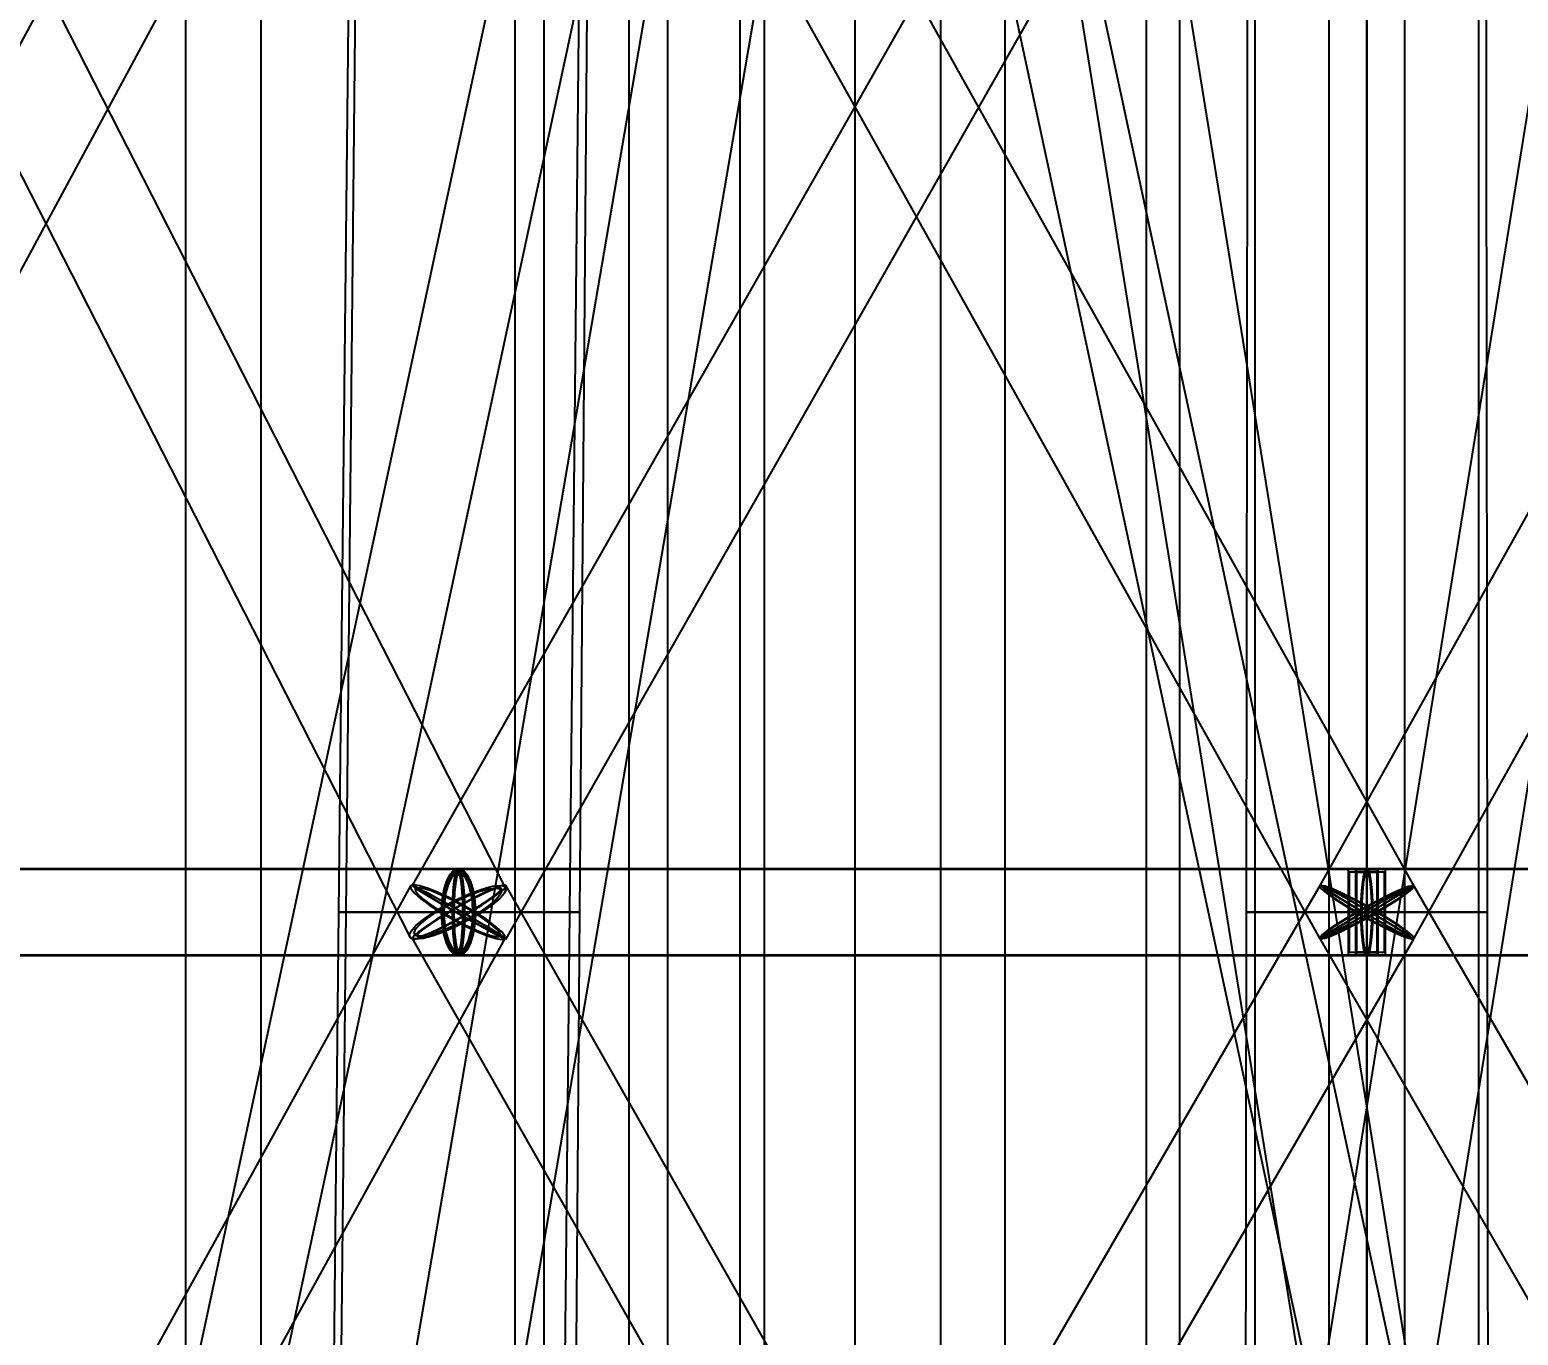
# Model space of a CAD drawing. Header units: millimetres. Extents: x -123812 to 252100, y -3000 to 639000.
# Drawn here: x -6279 to 711, y 300514 to 306643 of the extents above; entities that cross this region are included whole.
import ezdxf

# ---------------------------------------------------------------- set-up
doc = ezdxf.new("R2010")
doc.units = ezdxf.units.MM
for name, color, linetype, lineweight in [('D-BMK-AXIS', 7, 'Continuous', 13), ('D-STR-CORE', 7, 'Continuous', 25), ('D-STR-DIM', 7, 'Continuous', 13), ('D-STR-STRC', 7, 'Continuous', 25)]:
    doc.layers.add(name, color=color, linetype=linetype, lineweight=lineweight)
doc.styles.add('OpenSansCondensed-Light', font='OpenSansCondensed-Light.ttf')
doc.styles.add('TOWER_UNICODE', font='Arial Unicode.ttf')
doc.dimstyles.new('EZDXF', dxfattribs={"dimtxt": 0.25, "dimasz": 0.175, "dimexe": 0.375, "dimexo": 0.125, "dimgap": 0.1, "dimtad": 1, "dimlfac": 100, "dimzin": 12, "dimdsep": 46, "dimtxsty": 'OpenSansCondensed-Light', "dimblk": 'ARCHTICK', "dimcen": 2.5, "dimazin": 3, "dimtfac": 0.5, "dimtmove": 2, "dimatfit": 3})

# ---------------------------------------------------------------- blocks, each defined once
blk = doc.blocks.new('_ARCHTICK')
at = {"color": 0, "linetype": 'BYBLOCK', "const_width": 0.15}
blk.add_lwpolyline([(-0.5, -0.5), (0.5, 0.5)], dxfattribs=at)

msp = doc.modelspace()

# ---------------------------------------------------------------- linework, layer by layer
at = {"layer": 'D-BMK-AXIS'}
msp.add_line((0, -3000), (0, 639000), dxfattribs=at)
at = {"layer": 'D-STR-CORE'}
for points in [[(-4000, 100000), (-4000, 375000), (-3284.1, 375000), (-3284.1, 100000)], [(-4000, 100000), (-4000, 375000), (-3284.1, 375000), (-3284.1, 100000)], [(-3863.7, 100000), (-3863.7, 375000), (-2944.5, 375000), (-2944.5, 100000)], [(-3863.7, 100000), (-3863.7, 375000), (-2944.5, 375000), (-2944.5, 100000)], [(-3464.1, 100000), (-3464.1, 375000), (-2404.2, 375000), (-2404.2, 100000)], [(-3464.1, 100000), (-3464.1, 375000), (-2404.2, 375000), (-2404.2, 100000)], [(-2828.4, 100000), (-2828.4, 375000), (-1700, 375000), (-1700, 100000)], [(-2828.4, 100000), (-2828.4, 375000), (-1700, 375000), (-1700, 100000)], [(-2000, 100000), (-2000, 375000), (-880, 375000), (-880, 100000)], [(-2000, 100000), (-2000, 375000), (-880, 375000), (-880, 100000)], [(-1035.3, 100000), (-1035.3, 375000), (0, 375000), (0, 100000)], [(-1035.3, 100000), (-1035.3, 375000), (0, 375000), (0, 100000)], [(0, 100000), (0, 375000), (1035.3, 375000), (1035.3, 100000)], [(0, 100000), (0, 375000), (1035.3, 375000), (1035.3, 100000)]]:
    msp.add_lwpolyline(points, close=True, dxfattribs=at)
at = {"layer": 'D-STR-STRC'}
for points in [[(-5568.1, 324958), (-198.7, 299958), (-192, 299952.9), (-172.1, 299951.1), (-140.5, 299952.6), (-99.4, 299957.3), (-51.4, 299965), (0, 299975), (51.4, 299986.7), (99.4, 299999.4), (140.5, 300012), (172.1, 300023.9), (192, 300034.1), (198.7, 300042), (-5170.6, 325042)], [(-198.7, 325042), (-5568.1, 300042), (-5561.3, 300034.1), (-5541.5, 300023.9), (-5509.9, 300012), (-5468.7, 299999.4), (-5420.8, 299986.7), (-5369.4, 299975), (-5317.9, 299965), (-5270, 299957.3), (-5228.8, 299952.6), (-5197.2, 299951.1), (-5177.4, 299952.9), (-5170.6, 299958), (198.7, 324958)], [(-250.4, 325042.6), (-4535.1, 300042.6), (-4526.6, 300035.9), (-4501.6, 300026.8), (-4461.8, 300015.8), (-4409.9, 300003.8), (-4349.6, 299991.4), (-4284.8, 299979.7), (-4219.9, 299969.4), (-4159.6, 299961.1), (-4107.7, 299955.5), (-4067.9, 299952.9), (-4042.9, 299953.6), (-4034.4, 299957.4), (250.4, 324957.4)], [(-4291.2, 324959.6), (-250.8, 299959.6), (-242.2, 299957), (-217.2, 299957.3), (-177.3, 299960.5), (-125.4, 299966.4), (-64.9, 299974.6), (0, 299984.5), (64.9, 299995.5), (125.4, 300006.7), (177.3, 300017.6), (217.2, 300027.2), (242.2, 300035), (250.8, 300040.4), (-3789.7, 325040.4)], [(3789.7, 325040.5), (-250.7, 300040.5), (-242.2, 300038.9), (-217.2, 300034.5), (-177.3, 300027.9), (-125.4, 300019.3), (-64.9, 300009.4), (0, 299998.9), (64.9, 299988.4), (125.4, 299978.8), (177.3, 299970.6), (217.2, 299964.3), (242.2, 299960.6), (250.7, 299959.5), (4291.2, 324959.5)], [(-8011.1, 302378.7), (-3967.6, 309878.7), (-3968.9, 309891.2), (-3985.3, 309911.2), (-4015.7, 309937.2), (-4058, 309967.5), (-4109.3, 310000), (-4166.2, 310032.5), (-4224.8, 310062.8), (-4281, 310088.8), (-4331.1, 310108.8), (-4371.6, 310121.3), (-4399.8, 310125.6), (-4413.7, 310121.3), (-8457.3, 302621.3)], [(-8325.6, 309891.2), (-4496.4, 302391.2), (-4489.1, 302378.6), (-4466.7, 302374.3), (-4430.9, 302378.6), (-4384, 302391.2), (-4329.3, 302411.1), (-4270.5, 302437.2), (-4211.5, 302467.5), (-4156.4, 302500), (-4109, 302532.5), (-4072.5, 302562.8), (-4049.3, 302588.9), (-4041.2, 302608.8), (-7870.3, 310108.8)], [(-220.3, 310125.7), (-4482.4, 302625.7), (-4479, 302621.4), (-4460.8, 302608.8), (-4429, 302588.9), (-4385.9, 302562.8), (-4334.4, 302532.5), (-4277.9, 302500), (-4220.3, 302467.5), (-4165.6, 302437.2), (-4117.5, 302411.1), (-4079.2, 302391.2), (-4053.4, 302378.6), (-4041.8, 302374.3), (220.3, 309874.3)], [(-4413.6, 309878.5), (-221.9, 302378.5), (-216.5, 302374.3), (-196.3, 302378.5), (-162.7, 302391.1), (-118.1, 302411.1), (-65.4, 302437.1), (-8.3, 302467.5), (49.4, 302500), (103.8, 302532.5), (151.1, 302562.9), (188, 302588.9), (212.2, 302608.9), (221.9, 302621.5), (-3969.8, 310121.5)], [(3968.7, 310121.6), (-222, 302621.6), (-212.7, 302609), (-188.9, 302589), (-152.3, 302562.9), (-105.2, 302532.6), (-51, 302500), (6.6, 302467.4), (63.9, 302437.1), (116.7, 302411), (161.7, 302391), (195.6, 302378.4), (216.1, 302374.2), (222, 302378.4), (4412.6, 309878.4)], [(-8247.6, 302296.8), (-4268.8, 302296.8), (-4248.7, 302303.7), (-4230, 302324), (-4214, 302356.3), (-4201.6, 302398.4), (-4193.9, 302447.4), (-4191.2, 302500), (-4193.9, 302552.6), (-4201.6, 302601.6), (-4214, 302643.7), (-4230, 302676), (-4248.7, 302696.3), (-4268.8, 302703.2), (-8247.6, 302703.2)], [(-8234.2, 302296.8), (-4262.1, 302296.8), (-4241.9, 302303.7), (-4223, 302324), (-4206.9, 302356.3), (-4194.4, 302398.4), (-4186.6, 302447.4), (-4184, 302500), (-4186.6, 302552.6), (-4194.4, 302601.6), (-4206.9, 302643.7), (-4223, 302676), (-4241.9, 302696.3), (-4262.1, 302703.2), (-8234.2, 302703.2)], [(4262.1, 302703.2), (0, 302703.2), (-7, 302696.3), (-13.5, 302676), (-19.1, 302643.7), (-23.4, 302601.6), (-26.1, 302552.6), (-27, 302500), (-26.1, 302447.4), (-23.4, 302398.4), (-19.1, 302356.3), (-13.5, 302324), (-7, 302303.7), (0, 302296.8), (4262.1, 302296.8)], [(4268.8, 302703.2), (0, 302703.2), (-6.8, 302696.3), (-13.2, 302676), (-18.7, 302643.7), (-22.9, 302601.6), (-25.5, 302552.6), (-26.4, 302500), (-25.5, 302447.4), (-22.9, 302398.4), (-18.7, 302356.3), (-13.2, 302324), (-6.8, 302303.7), (0, 302296.8), (4268.8, 302296.8)], [(-8178.5, 294876.6), (-4046.8, 302376.6), (-4047.9, 302389.4), (-4064.1, 302409.7), (-4094.1, 302436.1), (-4136.1, 302466.9), (-4187.2, 302500), (-4243.8, 302533.1), (-4302.1, 302563.9), (-4358.1, 302590.3), (-4408, 302610.6), (-4448.5, 302623.4), (-4476.7, 302627.7), (-4490.7, 302623.4), (-8622.4, 295123.4)], [(-4128.1, 294872.4), (219.1, 302372.4), (216.1, 302376.8), (198.4, 302389.5), (167.2, 302409.8), (124.6, 302436.2), (73.5, 302467), (17.3, 302500), (-40, 302533), (-94.5, 302563.8), (-142.7, 302590.2), (-181.1, 302610.5), (-207.2, 302623.2), (-219.1, 302627.6), (-4566.3, 295127.6)], [(221.1, 295123.2), (-4041, 302623.2), (-4047.1, 302627.5), (-4067.8, 302623.2), (-4101.9, 302610.4), (-4146.8, 302590.2), (-4199.6, 302563.8), (-4256.6, 302533), (-4314, 302500), (-4367.9, 302467), (-4414.6, 302436.2), (-4450.9, 302409.8), (-4474.3, 302389.6), (-4483.2, 302376.8), (-221.1, 294876.8)], [(4549.5, 295127.2), (219.4, 302627.2), (207.7, 302622.9), (181.8, 302610.2), (143.6, 302589.9), (95.6, 302563.6), (41, 302532.9), (-16.3, 302500), (-72.6, 302467.1), (-123.8, 302436.4), (-166.7, 302410.1), (-198.2, 302389.8), (-216.2, 302377.1), (-219.4, 302372.8), (4110.7, 294872.8)]]:
    msp.add_lwpolyline(points, dxfattribs=at)
for points in [[(-5547.2, 300000), (-5191.6, 300000), (-5191.6, 325000), (-5547.2, 325000)], [(-5547.2, 300000), (-5191.6, 300000), (-5191.6, 325000), (-5547.2, 325000)], [(-177.8, 300000), (177.8, 300000), (177.8, 325000), (-177.8, 325000)], [(-177.8, 300000), (177.8, 300000), (177.8, 325000), (-177.8, 325000)], [(-4828.6, 302500), (-3695.6, 302500), (-3634.1, 310000), (-4747.3, 310000)], [(-4795.1, 302500), (-3742.5, 302500), (-3666.2, 310000), (-4717.3, 310000)], [(-566.5, 302500), (566.5, 302500), (556.6, 310000), (-556.6, 310000)], [(-566.5, 302500), (566.5, 302500), (556.6, 310000), (-556.6, 310000)], [(-526.3, 302500), (526.3, 302500), (525.6, 310000), (-525.6, 310000)], [(-7505.5, 302300), (88.2, 302300), (88.2, 302700), (-7505.5, 302700)], [(-7480.9, 302300), (51.6, 302300), (51.6, 302700), (-7480.9, 302700)], [(-7469.5, 302300), (52.2, 302300), (52.2, 302700), (-7469.5, 302700)], [(-4346.3, 302500), (-4343.7, 302447.4), (-4335.9, 302398.4), (-4323.6, 302356.3), (-4307.5, 302324), (-4288.8, 302303.7), (-4268.8, 302296.8), (-4248.7, 302303.7), (-4230, 302324), (-4214, 302356.3), (-4201.6, 302398.4), (-4193.9, 302447.4), (-4191.2, 302500), (-4193.9, 302552.6), (-4201.6, 302601.6), (-4214, 302643.7), (-4230, 302676), (-4248.7, 302696.3), (-4268.8, 302703.2), (-4288.8, 302696.3), (-4307.5, 302676), (-4323.6, 302643.7), (-4335.9, 302601.6), (-4343.7, 302552.6)], [(-4340.2, 302500), (-4337.6, 302447.4), (-4329.7, 302398.4), (-4317.3, 302356.3), (-4301.2, 302324), (-4282.3, 302303.7), (-4262.1, 302296.8), (-4241.9, 302303.7), (-4223, 302324), (-4206.9, 302356.3), (-4194.4, 302398.4), (-4186.6, 302447.4), (-4184, 302500), (-4186.6, 302552.6), (-4194.4, 302601.6), (-4206.9, 302643.7), (-4223, 302676), (-4241.9, 302696.3), (-4262.1, 302703.2), (-4282.3, 302696.3), (-4301.2, 302676), (-4317.3, 302643.7), (-4329.7, 302601.6), (-4337.6, 302552.6)], [(-4340.2, 302500), (-4337.8, 302451.5), (-4330.6, 302406.4), (-4319.3, 302367.6), (-4304.5, 302337.9), (-4287.3, 302319.2), (-4268.8, 302312.8), (-4250.3, 302319.2), (-4233.1, 302337.9), (-4218.3, 302367.6), (-4206.9, 302406.4), (-4199.8, 302451.5), (-4197.3, 302500), (-4199.8, 302548.5), (-4206.9, 302593.6), (-4218.3, 302632.4), (-4233.1, 302662.1), (-4250.3, 302680.8), (-4268.8, 302687.2), (-4287.3, 302680.8), (-4304.5, 302662.1), (-4319.3, 302632.4), (-4330.6, 302593.6), (-4337.8, 302548.5)], [(-4334.1, 302500), (-4331.6, 302451.5), (-4324.4, 302406.4), (-4313, 302367.6), (-4298.1, 302337.9), (-4280.7, 302319.2), (-4262.1, 302312.8), (-4243.5, 302319.2), (-4226.1, 302337.9), (-4211.2, 302367.6), (-4199.8, 302406.4), (-4192.6, 302451.5), (-4190.1, 302500), (-4192.6, 302548.5), (-4199.8, 302593.6), (-4211.2, 302632.4), (-4226.1, 302662.1), (-4243.5, 302680.8), (-4262.1, 302687.2), (-4280.7, 302680.8), (-4298.1, 302662.1), (-4313, 302632.4), (-4324.4, 302593.6), (-4331.6, 302548.5)], [(-4295.2, 302500), (-4294.3, 302447.4), (-4291.7, 302398.4), (-4287.5, 302356.3), (-4282, 302324), (-4275.6, 302303.7), (-4268.8, 302296.8), (0, 302296.8), (6.8, 302303.7), (13.2, 302324), (18.7, 302356.3), (22.9, 302398.4), (25.5, 302447.4), (26.4, 302500), (25.5, 302552.6), (22.9, 302601.6), (18.7, 302643.7), (13.2, 302676), (6.8, 302696.3), (0, 302703.2), (-4268.8, 302703.2), (-4275.6, 302696.3), (-4282, 302676), (-4287.5, 302643.7), (-4291.7, 302601.6), (-4294.3, 302552.6)], [(-4295.2, 302500), (-4294.3, 302447.4), (-4291.7, 302398.4), (-4287.5, 302356.3), (-4282, 302324), (-4275.6, 302303.7), (-4268.8, 302296.8), (-4261.9, 302303.7), (-4255.6, 302324), (-4250.1, 302356.3), (-4245.9, 302398.4), (-4243.2, 302447.4), (-4242.3, 302500), (-4243.2, 302552.6), (-4245.9, 302601.6), (-4250.1, 302643.7), (-4255.6, 302676), (-4261.9, 302696.3), (-4268.8, 302703.2), (-4275.6, 302696.3), (-4282, 302676), (-4287.5, 302643.7), (-4291.7, 302601.6), (-4294.3, 302552.6)], [(-4293.1, 302500), (-4292.3, 302451.5), (-4289.9, 302406.4), (-4286, 302367.6), (-4281, 302337.9), (-4275.1, 302319.2), (-4268.8, 302312.8), (-4262.5, 302319.2), (-4256.6, 302337.9), (-4251.6, 302367.6), (-4247.7, 302406.4), (-4245.2, 302451.5), (-4244.4, 302500), (-4245.2, 302548.5), (-4247.7, 302593.6), (-4251.6, 302632.4), (-4256.6, 302662.1), (-4262.5, 302680.8), (-4268.8, 302687.2), (-4275.1, 302680.8), (-4281, 302662.1), (-4286, 302632.4), (-4289.9, 302593.6), (-4292.3, 302548.5)], [(-4289.1, 302500), (-4288.2, 302447.4), (-4285.5, 302398.4), (-4281.2, 302356.3), (-4275.6, 302324), (-4269.1, 302303.7), (-4262.1, 302296.8), (0, 302296.8), (7, 302303.7), (13.5, 302324), (19.1, 302356.3), (23.4, 302398.4), (26.1, 302447.4), (27, 302500), (26.1, 302552.6), (23.4, 302601.6), (19.1, 302643.7), (13.5, 302676), (7, 302696.3), (0, 302703.2), (-4262.1, 302703.2), (-4269.1, 302696.3), (-4275.6, 302676), (-4281.2, 302643.7), (-4285.5, 302601.6), (-4288.2, 302552.6)], [(-4289.1, 302500), (-4288.2, 302447.4), (-4285.5, 302398.4), (-4281.2, 302356.3), (-4275.6, 302324), (-4269.1, 302303.7), (-4262.1, 302296.8), (-4255.1, 302303.7), (-4248.6, 302324), (-4243, 302356.3), (-4238.7, 302398.4), (-4236, 302447.4), (-4235.1, 302500), (-4236, 302552.6), (-4238.7, 302601.6), (-4243, 302643.7), (-4248.6, 302676), (-4255.1, 302696.3), (-4262.1, 302703.2), (-4269.1, 302696.3), (-4275.6, 302676), (-4281.2, 302643.7), (-4285.5, 302601.6), (-4288.2, 302552.6)], [(-4287, 302500), (-4286.1, 302451.5), (-4283.7, 302406.4), (-4279.7, 302367.6), (-4274.5, 302337.9), (-4268.5, 302319.2), (-4262.1, 302312.8), (-4255.7, 302319.2), (-4249.6, 302337.9), (-4244.5, 302367.6), (-4240.5, 302406.4), (-4238.1, 302451.5), (-4237.2, 302500), (-4238.1, 302548.5), (-4240.5, 302593.6), (-4244.5, 302632.4), (-4249.6, 302662.1), (-4255.7, 302680.8), (-4262.1, 302687.2), (-4268.5, 302680.8), (-4274.5, 302662.1), (-4279.7, 302632.4), (-4283.7, 302593.6), (-4286.1, 302548.5)], [(88.2, 302700), (-88.2, 302700), (-88.2, 302300), (88.2, 302300)], [(82.9, 302688), (-82.9, 302688), (-82.9, 302312), (82.9, 302312)], [(52.2, 302700), (-52.2, 302700), (-52.2, 302300), (52.2, 302300)], [(-52.2, 302300), (7469.5, 302300), (7469.5, 302700), (-52.2, 302700)], [(-52.2, 302700), (52.2, 302700), (52.2, 302300), (-52.2, 302300)], [(51.6, 302700), (-51.6, 302700), (-51.6, 302300), (51.6, 302300)], [(-51.6, 302300), (7480.9, 302300), (7480.9, 302700), (-51.6, 302700)], [(-51.6, 302700), (51.6, 302700), (51.6, 302300), (-51.6, 302300)], [(49.1, 302688), (-49.1, 302688), (-49.1, 302312), (49.1, 302312)], [(-49.1, 302688), (49.1, 302688), (49.1, 302312), (-49.1, 302312)], [(48.5, 302688), (-48.5, 302688), (-48.5, 302312), (48.5, 302312)], [(-48.5, 302688), (48.5, 302688), (48.5, 302312), (-48.5, 302312)], [(-27, 302500), (-26.1, 302447.4), (-23.4, 302398.4), (-19.1, 302356.3), (-13.5, 302324), (-7, 302303.7), (0, 302296.8), (7, 302303.7), (13.5, 302324), (19.1, 302356.3), (23.4, 302398.4), (26.1, 302447.4), (27, 302500), (26.1, 302552.6), (23.4, 302601.6), (19.1, 302643.7), (13.5, 302676), (7, 302696.3), (0, 302703.2), (-7, 302696.3), (-13.5, 302676), (-19.1, 302643.7), (-23.4, 302601.6), (-26.1, 302552.6)], [(27, 302500), (26.1, 302447.4), (23.4, 302398.4), (19.1, 302356.3), (13.5, 302324), (7, 302303.7), (0, 302296.8), (-7, 302303.7), (-13.5, 302324), (-19.1, 302356.3), (-23.4, 302398.4), (-26.1, 302447.4), (-27, 302500), (-26.1, 302552.6), (-23.4, 302601.6), (-19.1, 302643.7), (-13.5, 302676), (-7, 302696.3), (0, 302703.2), (7, 302696.3), (13.5, 302676), (19.1, 302643.7), (23.4, 302601.6), (26.1, 302552.6)], [(-26.4, 302500), (-25.5, 302447.4), (-22.9, 302398.4), (-18.7, 302356.3), (-13.2, 302324), (-6.8, 302303.7), (0, 302296.8), (6.8, 302303.7), (13.2, 302324), (18.7, 302356.3), (22.9, 302398.4), (25.5, 302447.4), (26.4, 302500), (25.5, 302552.6), (22.9, 302601.6), (18.7, 302643.7), (13.2, 302676), (6.8, 302696.3), (0, 302703.2), (-6.8, 302696.3), (-13.2, 302676), (-18.7, 302643.7), (-22.9, 302601.6), (-25.5, 302552.6)], [(26.4, 302500), (25.5, 302447.4), (22.9, 302398.4), (18.7, 302356.3), (13.2, 302324), (6.8, 302303.7), (0, 302296.8), (-6.8, 302303.7), (-13.2, 302324), (-18.7, 302356.3), (-22.9, 302398.4), (-25.5, 302447.4), (-26.4, 302500), (-25.5, 302552.6), (-22.9, 302601.6), (-18.7, 302643.7), (-13.2, 302676), (-6.8, 302696.3), (0, 302703.2), (6.8, 302696.3), (13.2, 302676), (18.7, 302643.7), (22.9, 302601.6), (25.5, 302552.6)], [(-24.9, 302500), (-24, 302451.5), (-21.6, 302406.4), (-17.6, 302367.6), (-12.4, 302337.9), (-6.4, 302319.2), (0, 302312.8), (6.4, 302319.2), (12.4, 302337.9), (17.6, 302367.6), (21.6, 302406.4), (24, 302451.5), (24.9, 302500), (24, 302548.5), (21.6, 302593.6), (17.6, 302632.4), (12.4, 302662.1), (6.4, 302680.8), (0, 302687.2), (-6.4, 302680.8), (-12.4, 302662.1), (-17.6, 302632.4), (-21.6, 302593.6), (-24, 302548.5)], [(24.9, 302500), (24, 302451.5), (21.6, 302406.4), (17.6, 302367.6), (12.4, 302337.9), (6.4, 302319.2), (0, 302312.8), (-6.4, 302319.2), (-12.4, 302337.9), (-17.6, 302367.6), (-21.6, 302406.4), (-24, 302451.5), (-24.9, 302500), (-24, 302548.5), (-21.6, 302593.6), (-17.6, 302632.4), (-12.4, 302662.1), (-6.4, 302680.8), (0, 302687.2), (6.4, 302680.8), (12.4, 302662.1), (17.6, 302632.4), (21.6, 302593.6), (24, 302548.5)], [(-24.4, 302500), (-23.5, 302451.5), (-21.1, 302406.4), (-17.2, 302367.6), (-12.2, 302337.9), (-6.3, 302319.2), (0, 302312.8), (6.3, 302319.2), (12.2, 302337.9), (17.2, 302367.6), (21.1, 302406.4), (23.5, 302451.5), (24.4, 302500), (23.5, 302548.5), (21.1, 302593.6), (17.2, 302632.4), (12.2, 302662.1), (6.3, 302680.8), (0, 302687.2), (-6.3, 302680.8), (-12.2, 302662.1), (-17.2, 302632.4), (-21.1, 302593.6), (-23.5, 302548.5)], [(24.4, 302500), (23.5, 302451.5), (21.1, 302406.4), (17.2, 302367.6), (12.2, 302337.9), (6.3, 302319.2), (0, 302312.8), (-6.3, 302319.2), (-12.2, 302337.9), (-17.2, 302367.6), (-21.1, 302406.4), (-23.5, 302451.5), (-24.4, 302500), (-23.5, 302548.5), (-21.1, 302593.6), (-17.2, 302632.4), (-12.2, 302662.1), (-6.3, 302680.8), (0, 302687.2), (6.3, 302680.8), (12.2, 302662.1), (17.2, 302632.4), (21.1, 302593.6), (23.5, 302548.5)], [(-4156.4, 302500), (-4211.5, 302467.5), (-4270.5, 302437.2), (-4329.3, 302411.1), (-4384, 302391.2), (-4430.9, 302378.6), (-4466.7, 302374.3), (-4489.1, 302378.6), (-4496.4, 302391.2), (-4488.2, 302411.1), (-4465.1, 302437.2), (-4428.5, 302467.5), (-4381.1, 302500), (-4326.1, 302532.5), (-4267.1, 302562.8), (-4208.2, 302588.9), (-4153.5, 302608.8), (-4106.6, 302621.4), (-4070.8, 302625.7), (-4048.5, 302621.4), (-4041.2, 302608.8), (-4049.3, 302588.9), (-4072.5, 302562.8), (-4109, 302532.5)], [(-4350.4, 302500), (-4293.8, 302466.9), (-4235.5, 302436.1), (-4179.5, 302409.7), (-4129.5, 302389.4), (-4089.1, 302376.6), (-4060.9, 302372.3), (-4046.8, 302376.6), (-4047.9, 302389.4), (-4064.1, 302409.7), (-4094.1, 302436.1), (-4136.1, 302466.9), (-4187.2, 302500), (-4243.8, 302533.1), (-4302.1, 302563.9), (-4358.1, 302590.3), (-4408, 302610.6), (-4448.5, 302623.4), (-4476.7, 302627.7), (-4490.7, 302623.4), (-4489.6, 302610.6), (-4473.5, 302590.3), (-4443.4, 302563.9), (-4401.4, 302533.1)], [(-4314, 302500), (-4367.9, 302467), (-4414.6, 302436.2), (-4450.9, 302409.8), (-4474.3, 302389.6), (-4483.2, 302376.8), (-4477.1, 302372.5), (-4456.3, 302376.8), (-4422.3, 302389.6), (-4377.4, 302409.8), (-4324.6, 302436.2), (-4267.6, 302467), (-4210.2, 302500), (-4156.3, 302533), (-4109.6, 302563.8), (-4073.3, 302590.2), (-4049.9, 302610.4), (-4041, 302623.2), (-4047.1, 302627.5), (-4067.8, 302623.2), (-4101.9, 302610.4), (-4146.8, 302590.2), (-4199.6, 302563.8), (-4256.6, 302533)], [(-4246.3, 302500), (-4189.8, 302467.5), (-4138.3, 302437.2), (-4095.1, 302411.1), (-4063.4, 302391.2), (-4045.2, 302378.6), (-4041.8, 302374.3), (-4053.4, 302378.6), (-4079.2, 302391.2), (-4117.5, 302411.1), (-4165.6, 302437.2), (-4220.3, 302467.5), (-4277.9, 302500), (-4334.4, 302532.5), (-4385.9, 302562.8), (-4429, 302588.9), (-4460.8, 302608.8), (-4479, 302621.4), (-4482.4, 302625.7), (-4470.8, 302621.4), (-4445, 302608.8), (-4406.7, 302588.9), (-4358.6, 302562.8), (-4303.9, 302532.5)], [(-4167.5, 302500), (-4217.1, 302470.7), (-4270.3, 302443.4), (-4323.4, 302419.9), (-4372.7, 302401.9), (-4415, 302390.6), (-4447.3, 302386.7), (-4467.4, 302390.6), (-4474, 302401.9), (-4466.6, 302419.9), (-4445.7, 302443.4), (-4412.8, 302470.7), (-4370.1, 302500), (-4320.4, 302529.3), (-4267.3, 302556.6), (-4214.2, 302580.1), (-4164.9, 302598.1), (-4122.6, 302609.4), (-4090.3, 302613.3), (-4070.2, 302609.4), (-4063.6, 302598.1), (-4070.9, 302580.1), (-4091.8, 302556.6), (-4124.7, 302529.3)], [(-4342.4, 302500), (-4291.3, 302470.2), (-4238.8, 302442.4), (-4188.3, 302418.6), (-4143.2, 302400.3), (-4106.8, 302388.8), (-4081.3, 302384.9), (-4068.7, 302388.8), (-4069.7, 302400.3), (-4084.2, 302418.6), (-4111.3, 302442.4), (-4149.2, 302470.2), (-4195.2, 302500), (-4246.2, 302529.8), (-4298.8, 302557.6), (-4349.3, 302581.4), (-4394.3, 302599.7), (-4430.8, 302611.2), (-4456.2, 302615.1), (-4468.9, 302611.2), (-4467.9, 302599.7), (-4453.4, 302581.4), (-4426.2, 302557.6), (-4388.4, 302529.8)], [(-4308.9, 302500), (-4357.5, 302470.2), (-4399.6, 302442.5), (-4432.3, 302418.7), (-4453.4, 302400.4), (-4461.5, 302388.9), (-4456, 302385), (-4437.2, 302388.9), (-4406.6, 302400.4), (-4366.1, 302418.7), (-4318.5, 302442.5), (-4267, 302470.2), (-4215.3, 302500), (-4166.7, 302529.8), (-4124.6, 302557.5), (-4091.9, 302581.3), (-4070.8, 302599.6), (-4062.7, 302611.1), (-4068.2, 302615), (-4087, 302611.1), (-4117.6, 302599.6), (-4158.1, 302581.3), (-4205.7, 302557.5), (-4257.2, 302529.8)], [(-4247.9, 302500), (-4196.9, 302470.7), (-4150.5, 302443.3), (-4111.6, 302419.9), (-4083, 302401.9), (-4066.6, 302390.6), (-4063.5, 302386.7), (-4073.9, 302390.6), (-4097.2, 302401.9), (-4131.7, 302419.9), (-4175.1, 302443.3), (-4224.4, 302470.7), (-4276.3, 302500), (-4327.3, 302529.3), (-4373.7, 302556.7), (-4412.6, 302580.1), (-4441.2, 302598.1), (-4457.6, 302609.4), (-4460.7, 302613.3), (-4450.3, 302609.4), (-4427, 302598.1), (-4392.5, 302580.1), (-4349.1, 302556.7), (-4299.7, 302529.3)], [(-51, 302500), (6.6, 302467.4), (63.9, 302437.1), (116.7, 302411), (161.7, 302391), (195.6, 302378.4), (216.1, 302374.2), (222, 302378.4), (212.7, 302391), (188.9, 302411), (152.3, 302437.1), (105.2, 302467.4), (51, 302500), (-6.6, 302532.6), (-63.9, 302562.9), (-116.7, 302589), (-161.7, 302609), (-195.6, 302621.6), (-216.1, 302625.8), (-222, 302621.6), (-212.7, 302609), (-188.9, 302589), (-152.3, 302562.9), (-105.2, 302532.6)], [(49.4, 302500), (-8.3, 302467.5), (-65.4, 302437.1), (-118.1, 302411.1), (-162.7, 302391.1), (-196.3, 302378.5), (-216.5, 302374.3), (-221.9, 302378.5), (-212.2, 302391.1), (-188, 302411.1), (-151.1, 302437.1), (-103.8, 302467.5), (-49.4, 302500), (8.3, 302532.5), (65.4, 302562.9), (118.1, 302588.9), (162.7, 302608.9), (196.3, 302621.5), (216.5, 302625.7), (221.9, 302621.5), (212.2, 302608.9), (188, 302588.9), (151.1, 302562.9), (103.8, 302532.5)], [(16.3, 302500), (-41, 302467.1), (-95.6, 302436.4), (-143.6, 302410.1), (-181.8, 302389.8), (-207.7, 302377.1), (-219.4, 302372.8), (-216.2, 302377.1), (-198.2, 302389.8), (-166.7, 302410.1), (-123.8, 302436.4), (-72.6, 302467.1), (-16.3, 302500), (41, 302532.9), (95.6, 302563.6), (143.6, 302589.9), (181.8, 302610.2), (207.7, 302622.9), (219.4, 302627.2), (216.2, 302622.9), (198.2, 302610.2), (166.7, 302589.9), (123.8, 302563.6), (72.6, 302532.9)], [(-17.3, 302500), (40, 302467), (94.5, 302436.2), (142.7, 302409.8), (181.1, 302389.5), (207.2, 302376.8), (219.1, 302372.4), (216.1, 302376.8), (198.4, 302389.5), (167.2, 302409.8), (124.6, 302436.2), (73.5, 302467), (17.3, 302500), (-40, 302533), (-94.5, 302563.8), (-142.7, 302590.2), (-181.1, 302610.5), (-207.2, 302623.2), (-219.1, 302627.6), (-216.1, 302623.2), (-198.4, 302610.5), (-167.2, 302590.2), (-124.6, 302563.8), (-73.5, 302533)], [(-46, 302500), (6, 302470.6), (57.6, 302443.3), (105.2, 302419.8), (145.7, 302401.7), (176.3, 302390.4), (194.9, 302386.5), (200.1, 302390.4), (191.8, 302401.7), (170.3, 302419.8), (137.3, 302443.3), (94.9, 302470.6), (46, 302500), (-6, 302529.4), (-57.6, 302556.7), (-105.2, 302580.2), (-145.7, 302598.3), (-176.3, 302609.6), (-194.9, 302613.5), (-200.1, 302609.6), (-191.8, 302598.3), (-170.3, 302580.2), (-137.3, 302556.7), (-94.9, 302529.4)], [(44.6, 302500), (-7.5, 302470.7), (-59, 302443.3), (-106.5, 302419.8), (-146.7, 302401.8), (-177, 302390.5), (-195.2, 302386.6), (-200, 302390.5), (-191.3, 302401.8), (-169.5, 302419.8), (-136.2, 302443.3), (-93.6, 302470.7), (-44.6, 302500), (7.5, 302529.3), (59, 302556.7), (106.5, 302580.2), (146.7, 302598.2), (177, 302609.5), (195.2, 302613.4), (200, 302609.5), (191.3, 302598.2), (169.5, 302580.2), (136.2, 302556.7), (93.6, 302529.3)], [(14.7, 302500), (-37, 302470.3), (-86.2, 302442.7), (-129.5, 302418.9), (-163.9, 302400.7), (-187.3, 302389.2), (-197.8, 302385.3), (-194.9, 302389.2), (-178.7, 302400.7), (-150.3, 302418.9), (-111.6, 302442.7), (-65.4, 302470.3), (-14.7, 302500), (37, 302529.7), (86.2, 302557.3), (129.5, 302581.1), (163.9, 302599.3), (187.3, 302610.8), (197.8, 302614.7), (194.9, 302610.8), (178.7, 302599.3), (150.3, 302581.1), (111.6, 302557.3), (65.4, 302529.7)], [(-15.6, 302500), (36, 302470.2), (85.2, 302442.5), (128.6, 302418.7), (163.3, 302400.4), (186.8, 302388.9), (197.5, 302385), (194.9, 302388.9), (178.9, 302400.4), (150.7, 302418.7), (112.3, 302442.5), (66.2, 302470.2), (15.6, 302500), (-36, 302529.8), (-85.2, 302557.5), (-128.6, 302581.3), (-163.3, 302599.6), (-186.8, 302611.1), (-197.5, 302615), (-194.9, 302611.1), (-178.9, 302599.6), (-150.7, 302581.3), (-112.3, 302557.5), (-66.2, 302529.8)], [(-4906.5, 295000), (-3753.6, 295000), (-3695.6, 302500), (-4828.6, 302500)], [(-4874.1, 295000), (-3820.2, 295000), (-3742.5, 302500), (-4795.1, 302500)], [(-3695.6, 302500), (-3714.9, 302500), (-3771.5, 302500), (-3861.5, 302500), (-3978.8, 302500), (-4115.5, 302500), (-4262.1, 302500), (-4408.7, 302500), (-4545.4, 302500), (-4662.7, 302500), (-4752.7, 302500), (-4809.3, 302500), (-4828.6, 302500), (-4809.3, 302500), (-4752.7, 302500), (-4662.7, 302500), (-4545.4, 302500), (-4408.7, 302500), (-4262.1, 302500), (-4115.5, 302500), (-3978.8, 302500), (-3861.5, 302500), (-3771.5, 302500), (-3714.9, 302500)], [(-3742.5, 302500), (-3760.4, 302500), (-3813, 302500), (-3896.6, 302500), (-4005.6, 302500), (-4132.6, 302500), (-4268.8, 302500), (-4405, 302500), (-4531.9, 302500), (-4640.9, 302500), (-4724.5, 302500), (-4777.1, 302500), (-4795.1, 302500), (-4777.1, 302500), (-4724.5, 302500), (-4640.9, 302500), (-4531.9, 302500), (-4405, 302500), (-4268.8, 302500), (-4132.6, 302500), (-4005.6, 302500), (-3896.6, 302500), (-3813, 302500), (-3760.4, 302500)], [(-576.4, 295000), (576.4, 295000), (566.5, 302500), (-566.5, 302500)], [(-576.4, 295000), (576.4, 295000), (566.5, 302500), (-566.5, 302500)], [(566.5, 302500), (547.2, 302500), (490.6, 302500), (400.6, 302500), (283.3, 302500), (146.6, 302500), (0, 302500), (-146.6, 302500), (-283.3, 302500), (-400.6, 302500), (-490.6, 302500), (-547.2, 302500), (-566.5, 302500), (-547.2, 302500), (-490.6, 302500), (-400.6, 302500), (-283.3, 302500), (-146.6, 302500), (0, 302500), (146.6, 302500), (283.3, 302500), (400.6, 302500), (490.6, 302500), (547.2, 302500)], [(566.5, 302500), (547.2, 302500), (490.6, 302500), (400.6, 302500), (283.3, 302500), (146.6, 302500), (0, 302500), (-146.6, 302500), (-283.3, 302500), (-400.6, 302500), (-490.6, 302500), (-547.2, 302500), (-566.5, 302500), (-547.2, 302500), (-490.6, 302500), (-400.6, 302500), (-283.3, 302500), (-146.6, 302500), (0, 302500), (146.6, 302500), (283.3, 302500), (400.6, 302500), (490.6, 302500), (547.2, 302500)], [(-527, 295000), (527, 295000), (526.3, 302500), (-526.3, 302500)], [(526.3, 302500), (508.3, 302500), (455.8, 302500), (372.1, 302500), (263.1, 302500), (136.2, 302500), (0, 302500), (-136.2, 302500), (-263.1, 302500), (-372.1, 302500), (-455.8, 302500), (-508.3, 302500), (-526.3, 302500), (-508.3, 302500), (-455.8, 302500), (-372.1, 302500), (-263.1, 302500), (-136.2, 302500), (0, 302500), (136.2, 302500), (263.1, 302500), (372.1, 302500), (455.8, 302500), (508.3, 302500)]]:
    msp.add_lwpolyline(points, close=True, dxfattribs=at)

# ---------------------------------------------------------------- dimensions: what is measured, and where the dimension line sits
at = {"layer": 'D-STR-DIM'}
for base, p2 in [((-112000, 0), (0, 634000)), ((187000, 0), (0, 450000)), ((250000, 0), (0, 375000)), ((124000, 0), (0, 350000))]:
    msp.add_linear_dim(base=base, p1=(0, 0), p2=p2, angle=90, dimstyle='EZDXF', override={"dimtxt": 8400, "dimasz": 3750, "dimexe": 2100, "dimexo": 1800, "dimgap": 2100, "dimtad": 1, "dimdec": 0, "dimlfac": 1, "dimlunit": 2, "dimtxsty": 'TOWER_UNICODE', "dimclrd": 7, "dimclre": 7, "dimclrt": 7}, dxfattribs=at).render()

doc.saveas('drawing.dxf')
